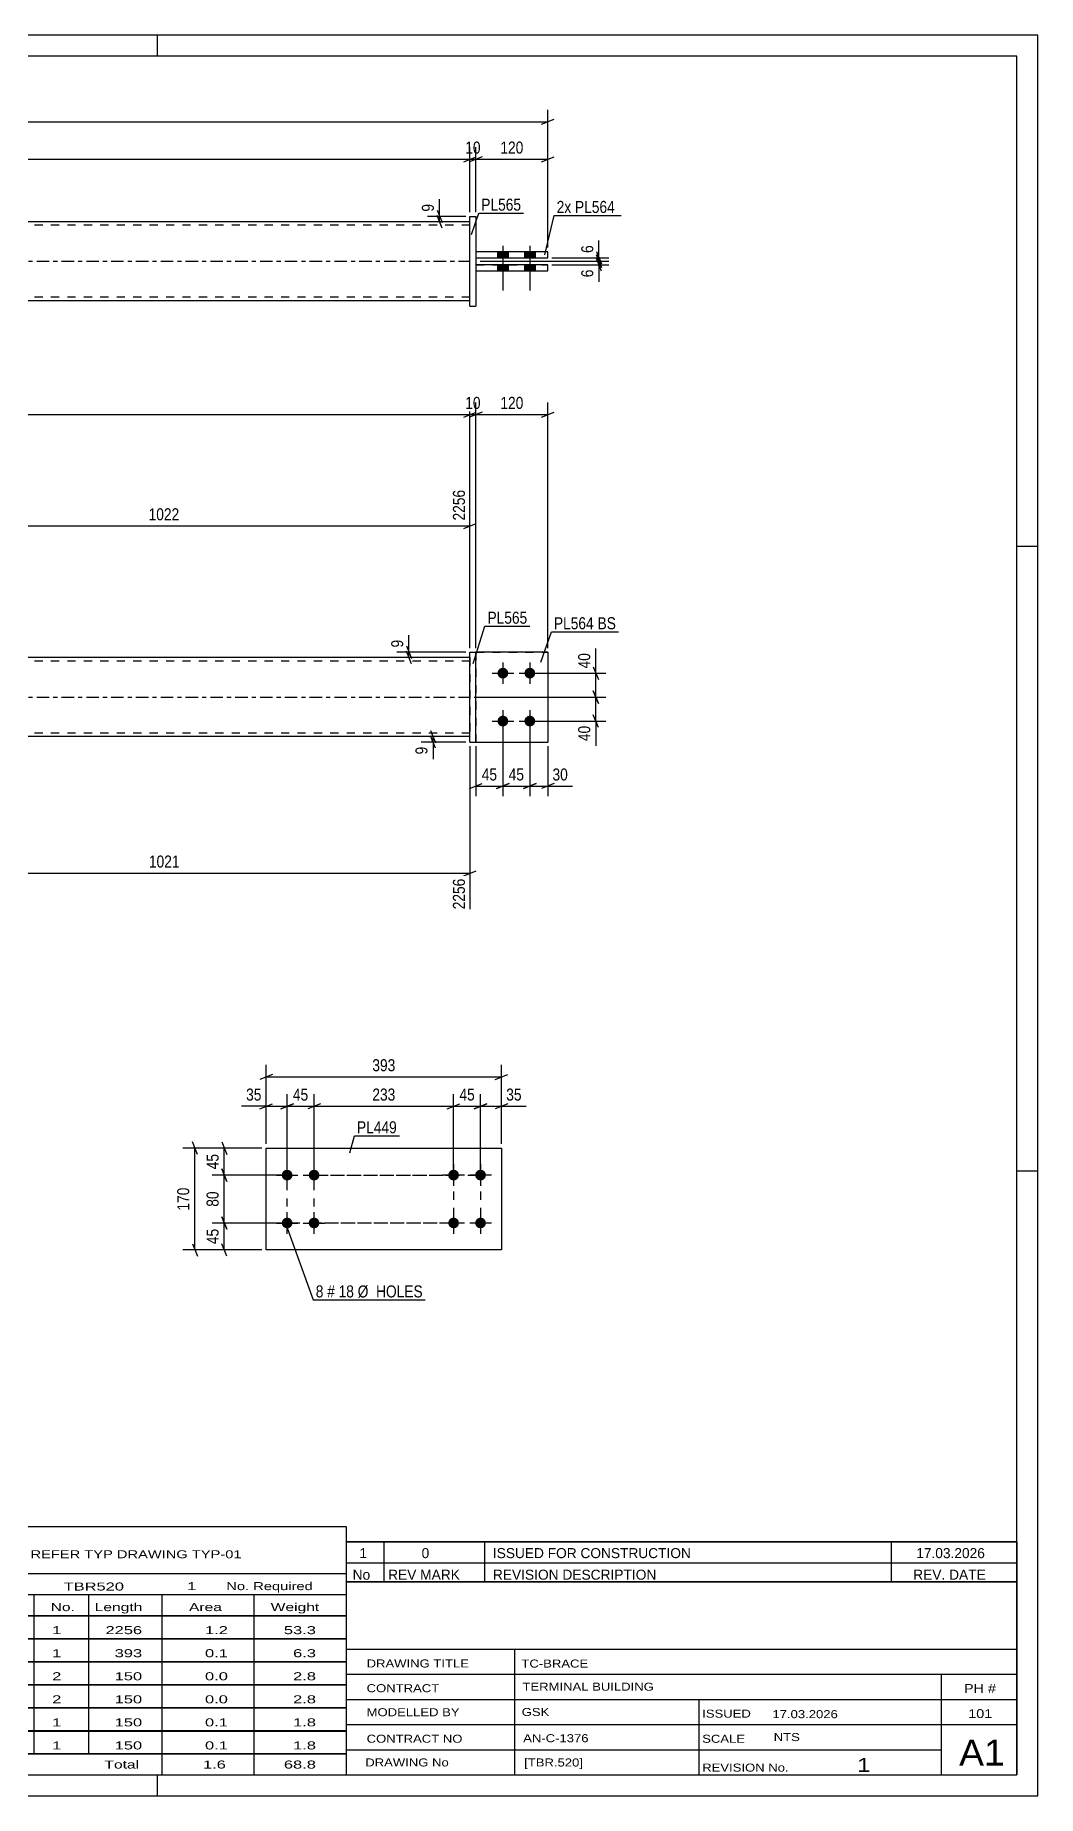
# Model space of a CAD drawing. Header units: millimetres. Extents: x 0 to 594, y 0 to 420.
# Drawn here: x 354.8 to 594, y 0 to 420 of the extents above; entities that cross this region are included whole.
import ezdxf

# ---------------------------------------------------------------- set-up
doc = ezdxf.new("R2010")
doc.units = ezdxf.units.MM
doc.linetypes.add('DXK_LINE_DOT2', pattern=[3.9198, 1.9599, -1.9599])
doc.linetypes.add('DXK_LINE_DOT3', pattern=[5.9187, 2.979, -0.9799, 0.9799, -0.9799])
doc.styles.add('Arial Narrow', font='ARIALN.TTF', dxfattribs={"height": 0.2})

# ---------------------------------------------------------------- blocks, each defined once
blk = doc.blocks.new('Unknown-585696428-1128')
at = {"color": 5, "linetype": 'Continuous'}
for p, q in [((594, 420), (0, 420)), ((384, 415), (384, 420)), ((594, 0), (594, 420)), ((589, 415), (5, 415)), ((589, 5), (589, 415)), ((594, 298), (589, 298)), ((594, 149), (589, 149)), ((5, 5), (589, 5)), ((384, 0), (384, 5)), ((0, 0), (594, 0))]:
    blk.add_line(p, q, dxfattribs=at)
blk = doc.blocks.new('Part-585696428-2042 - 1994')
at = {"color": 2, "linetype": 'Continuous'}
for p, q in [((477.1, 272.81), (459.96, 272.81)), ((477.1, 272.81), (477.1, 272.81)), ((477.1, 272.81), (477.1, 251.38)), ((459.96, 251.38), (477.1, 251.38))]:
    blk.add_line(p, q, dxfattribs=at)
at = {"color": 7, "linetype": 'DXK_LINE_DOT2'}
for p, q in [((459.96, 272.81), (477.1, 272.81)), ((459.96, 272.81), (459.96, 272.81)), ((459.96, 272.81), (459.96, 251.38)), ((459.96, 251.38), (477.1, 251.38))]:
    blk.add_line(p, q, dxfattribs=at)
blk = doc.blocks.new('Part-585696428-2012 - 1994')
at = {"color": 2, "linetype": 'Continuous'}
for p, q in [((458.53, 272.81), (459.96, 272.81)), ((458.53, 251.38), (458.53, 272.81)), ((459.96, 251.38), (459.96, 272.81)), ((458.53, 251.38), (458.53, 251.38)), ((458.53, 251.38), (459.96, 251.38))]:
    blk.add_line(p, q, dxfattribs=at)
at = {"color": 7, "linetype": 'DXK_LINE_DOT2'}
for p, q in [((458.53, 272.81), (459.96, 272.81)), ((458.53, 251.38), (459.96, 251.38))]:
    blk.add_line(p, q, dxfattribs=at)
blk = doc.blocks.new('Part-585696428-2000 - 1994')
at = {"color": 2, "linetype": 'Continuous'}
for p, q in [((458.53, 271.53), (136.18, 271.53)), ((458.53, 252.67), (136.18, 252.67))]:
    blk.add_line(p, q, dxfattribs=at)
at = {"color": 7, "linetype": 'DXK_LINE_DOT2'}
for p, q in [((458.53, 270.67), (136.18, 270.67)), ((458.53, 271.53), (458.53, 252.67)), ((458.53, 253.53), (136.18, 253.53))]:
    blk.add_line(p, q, dxfattribs=at)
at = {"color": 7, "linetype": 'DXK_LINE_DOT3'}
blk.add_line((136.18, 262.1), (458.53, 262.1), dxfattribs=at)
blk = doc.blocks.new('Part-585696428-2006 - 1994')
at = {"color": 7, "linetype": 'DXK_LINE_DOT2'}
for p, q in [((459.96, 272.81), (477.1, 272.81)), ((477.1, 272.81), (459.96, 272.81)), ((459.96, 272.81), (459.96, 272.81)), ((459.96, 272.81), (459.96, 251.38)), ((477.1, 272.81), (477.1, 272.81)), ((477.1, 272.81), (477.1, 251.38)), ((459.96, 251.38), (477.1, 251.38)), ((459.96, 251.38), (477.1, 251.38))]:
    blk.add_line(p, q, dxfattribs=at)
blk = doc.blocks.new('Bolt-585696428-2033 - 1994')
at = {"linetype": 'Continuous'}
for points in [[(466.38, 269.1), (466.65, 269.07), (466.91, 268.99), (467.14, 268.85), (467.34, 268.67), (467.5, 268.46), (467.61, 268.21), (467.66, 267.95), (467.66, 267.68), (467.61, 267.42), (467.5, 267.17), (467.34, 266.95), (467.14, 266.77), (466.91, 266.64), (466.65, 266.55), (466.38, 266.53), (466.12, 266.55), (465.86, 266.64), (465.63, 266.77), (465.43, 266.95), (465.27, 267.17), (465.16, 267.42), (465.11, 267.68), (465.11, 267.95), (465.16, 268.21), (465.27, 268.46), (465.43, 268.67), (465.63, 268.85), (465.86, 268.99), (466.12, 269.07)], [(472.81, 269.1), (473.08, 269.07), (473.34, 268.99), (473.57, 268.85), (473.77, 268.67), (473.93, 268.46), (474.04, 268.21), (474.09, 267.95), (474.09, 267.68), (474.04, 267.42), (473.93, 267.17), (473.77, 266.95), (473.57, 266.77), (473.34, 266.64), (473.08, 266.55), (472.81, 266.53), (472.55, 266.55), (472.29, 266.64), (472.06, 266.77), (471.86, 266.95), (471.7, 267.17), (471.59, 267.42), (471.53, 267.68), (471.53, 267.95), (471.59, 268.21), (471.7, 268.46), (471.86, 268.67), (472.06, 268.85), (472.29, 268.99), (472.55, 269.07)], [(466.38, 257.67), (466.65, 257.64), (466.91, 257.56), (467.14, 257.42), (467.34, 257.24), (467.5, 257.03), (467.61, 256.78), (467.66, 256.52), (467.66, 256.25), (467.61, 255.99), (467.5, 255.74), (467.34, 255.52), (467.14, 255.34), (466.91, 255.21), (466.65, 255.13), (466.38, 255.1), (466.12, 255.13), (465.86, 255.21), (465.63, 255.34), (465.43, 255.52), (465.27, 255.74), (465.16, 255.99), (465.11, 256.25), (465.11, 256.52), (465.16, 256.78), (465.27, 257.03), (465.43, 257.24), (465.63, 257.42), (465.86, 257.56), (466.12, 257.64)], [(472.81, 257.67), (473.08, 257.64), (473.34, 257.56), (473.57, 257.42), (473.77, 257.24), (473.93, 257.03), (474.04, 256.78), (474.09, 256.52), (474.09, 256.25), (474.04, 255.99), (473.93, 255.74), (473.77, 255.52), (473.57, 255.34), (473.34, 255.21), (473.08, 255.13), (472.81, 255.1), (472.55, 255.13), (472.29, 255.21), (472.06, 255.34), (471.86, 255.52), (471.7, 255.74), (471.59, 255.99), (471.53, 256.25), (471.53, 256.52), (471.59, 256.78), (471.7, 257.03), (471.86, 257.24), (472.06, 257.42), (472.29, 257.56), (472.55, 257.64)]]:
    blk.add_hatch(color=1, dxfattribs=at).paths.add_polyline_path(points)
at = {"color": 1, "linetype": 'Continuous'}
for p, q in [((466.38, 270.38), (466.38, 265.24)), ((472.81, 270.38), (472.81, 265.24)), ((463.81, 267.81), (468.96, 267.81)), ((470.24, 267.81), (475.38, 267.81)), ((463.81, 256.38), (468.96, 256.38)), ((466.38, 258.96), (466.38, 253.81)), ((470.24, 256.38), (475.38, 256.38)), ((472.81, 258.96), (472.81, 253.81))]:
    blk.add_line(p, q, dxfattribs=at)
blk = doc.blocks.new('Bolt-585696428-1688 - 1676')
at = {"linetype": 'Continuous'}
for points in [[(467.67, 368.36), (465.1, 368.36), (465.1, 366.93), (467.67, 366.93)], [(467.67, 368.36), (465.1, 368.36), (465.1, 366.93), (467.67, 366.93)], [(474.1, 368.36), (471.53, 368.36), (471.53, 366.93), (474.1, 366.93)], [(474.1, 368.36), (471.53, 368.36), (471.53, 366.93), (474.1, 366.93)], [(467.67, 365.22), (465.1, 365.22), (465.1, 363.79), (467.67, 363.79)], [(467.67, 365.22), (465.1, 365.22), (465.1, 363.79), (467.67, 363.79)], [(474.1, 365.22), (471.53, 365.22), (471.53, 363.79), (474.1, 363.79)], [(474.1, 365.22), (471.53, 365.22), (471.53, 363.79), (474.1, 363.79)]]:
    blk.add_hatch(color=1, dxfattribs=at).paths.add_polyline_path(points)
at = {"color": 1, "linetype": 'Continuous'}
for p, q in [((466.38, 369.79), (466.38, 359.07)), ((466.38, 369.79), (466.38, 359.07)), ((472.81, 369.79), (472.81, 359.07)), ((472.81, 369.79), (472.81, 359.07)), ((465.1, 368.36), (465.1, 366.93)), ((465.1, 368.36), (465.1, 366.93)), ((467.67, 368.36), (467.67, 366.93)), ((467.67, 368.36), (467.67, 366.93)), ((471.53, 368.36), (471.53, 366.93)), ((471.53, 368.36), (471.53, 366.93)), ((474.1, 368.36), (474.1, 366.93)), ((474.1, 368.36), (474.1, 366.93)), ((465.1, 365.22), (465.1, 363.79)), ((465.1, 365.22), (465.1, 363.79)), ((467.67, 365.22), (467.67, 363.79)), ((467.67, 365.22), (467.67, 363.79)), ((471.53, 365.22), (471.53, 363.79)), ((471.53, 365.22), (471.53, 363.79)), ((474.1, 365.22), (474.1, 363.79)), ((474.1, 365.22), (474.1, 363.79))]:
    blk.add_line(p, q, dxfattribs=at)
blk = doc.blocks.new('Part-585696428-1729 - 1676')
at = {"color": 2, "linetype": 'Continuous'}
for p, q in [((477.1, 368.36), (459.96, 368.36)), ((459.96, 368.36), (459.96, 366.93)), ((459.96, 366.93), (477.1, 366.93)), ((477.1, 366.93), (477.1, 368.36))]:
    blk.add_line(p, q, dxfattribs=at)
at = {"color": 7, "linetype": 'DXK_LINE_DOT2'}
for p, q in [((477.1, 368.36), (459.96, 368.36)), ((459.96, 366.93), (477.1, 366.93))]:
    blk.add_line(p, q, dxfattribs=at)
blk = doc.blocks.new('Part-585696428-1734 - 1676')
at = {"color": 2, "linetype": 'Continuous'}
for p, q in [((477.1, 365.22), (459.96, 365.22)), ((459.96, 365.22), (459.96, 363.79)), ((459.96, 363.79), (477.1, 363.79)), ((477.1, 363.79), (477.1, 365.22))]:
    blk.add_line(p, q, dxfattribs=at)
at = {"color": 7, "linetype": 'DXK_LINE_DOT2'}
for p, q in [((459.96, 365.22), (477.1, 365.22)), ((459.96, 363.79), (477.1, 363.79))]:
    blk.add_line(p, q, dxfattribs=at)
blk = doc.blocks.new('Part-585696428-1749 - 1676')
at = {"color": 2, "linetype": 'Continuous'}
for p, q in [((458.53, 375.5), (136.18, 375.5)), ((458.53, 356.65), (136.18, 356.65))]:
    blk.add_line(p, q, dxfattribs=at)
at = {"color": 7, "linetype": 'DXK_LINE_DOT2'}
for p, q in [((458.53, 374.65), (136.18, 374.65)), ((458.53, 356.65), (458.53, 375.5)), ((458.53, 357.5), (136.18, 357.5))]:
    blk.add_line(p, q, dxfattribs=at)
at = {"color": 7, "linetype": 'DXK_LINE_DOT3'}
blk.add_line((136.18, 366.07), (458.53, 366.07), dxfattribs=at)
blk = doc.blocks.new('Part-585696428-1771 - 1676')
at = {"color": 2, "linetype": 'Continuous'}
for p, q in [((458.53, 376.79), (458.53, 376.79)), ((458.53, 355.36), (458.53, 376.79)), ((458.53, 376.79), (459.96, 376.79)), ((459.96, 376.79), (459.96, 376.79)), ((459.96, 376.79), (459.96, 355.36)), ((458.53, 355.36), (459.96, 355.36)), ((458.53, 355.36), (458.53, 355.36)), ((459.96, 355.36), (459.96, 355.36))]:
    blk.add_line(p, q, dxfattribs=at)
at = {"color": 7, "linetype": 'DXK_LINE_DOT2'}
for p, q in [((458.53, 376.79), (459.96, 376.79)), ((458.53, 355.36), (459.96, 355.36)), ((459.96, 355.36), (459.96, 355.36))]:
    blk.add_line(p, q, dxfattribs=at)
blk = doc.blocks.new('Part-585696428-5408 - 5407')
at = {"color": 2, "linetype": 'Continuous'}
for p, q in [((409.91, 154.5), (466.06, 154.5)), ((409.91, 130.21), (409.91, 154.5)), ((466.06, 154.5), (466.06, 130.21)), ((466.06, 130.21), (409.91, 130.21))]:
    blk.add_line(p, q, dxfattribs=at)
blk = doc.blocks.new('Bolt-585696428-5409 - 5407')
at = {"linetype": 'Continuous'}
for points in [[(454.63, 146.78, -1), (454.63, 149.36, -1)], [(461.06, 146.78, -1), (461.06, 149.36, -1)], [(454.63, 135.36, -1), (454.63, 137.93, -1)], [(461.06, 135.36, -1), (461.06, 137.93, -1)]]:
    blk.add_hatch(color=1, dxfattribs=at).paths.add_polyline_path(points)
at = {"color": 1, "linetype": 'Continuous'}
for p, q in [((457.21, 148.07), (452.06, 148.07)), ((454.63, 150.64), (454.63, 145.5)), ((463.63, 148.07), (458.49, 148.07)), ((461.06, 150.64), (461.06, 145.5)), ((454.63, 139.21), (454.63, 134.07)), ((461.06, 139.21), (461.06, 134.07)), ((457.21, 136.64), (452.06, 136.64)), ((463.63, 136.64), (458.49, 136.64))]:
    blk.add_line(p, q, dxfattribs=at)
blk = doc.blocks.new('Bolt-585696428-5410 - 5407')
at = {"linetype": 'Continuous'}
for points in [[(414.91, 149.36, -1), (414.91, 146.78, -1)], [(421.34, 149.36, -1), (421.34, 146.78, -1)], [(414.91, 137.93, -1), (414.91, 135.36, -1)], [(421.34, 137.93, -1), (421.34, 135.36, -1)]]:
    blk.add_hatch(color=1, dxfattribs=at).paths.add_polyline_path(points)
at = {"color": 1, "linetype": 'Continuous'}
for p, q in [((412.34, 148.07), (417.48, 148.07)), ((414.91, 145.5), (414.91, 150.64)), ((418.77, 148.07), (423.91, 148.07)), ((421.34, 145.5), (421.34, 150.64)), ((414.91, 134.07), (414.91, 139.21)), ((421.34, 134.07), (421.34, 139.21)), ((412.34, 136.64), (417.48, 136.64)), ((418.77, 136.64), (423.91, 136.64))]:
    blk.add_line(p, q, dxfattribs=at)
blk = doc.blocks.new('Rectangle-585696428-5615 - 5407')
at = {"color": 1, "linetype": 'DXK_LINE_DOT2'}
blk.add_lwpolyline([(414.91, 148.07), (461.06, 148.07), (461.06, 136.64), (414.91, 136.64), (414.91, 148.07)], close=True, dxfattribs=at)
blk = doc.blocks.new('Rectangle-585696428-5625 - 5407')
at = {"color": 1, "linetype": 'DXK_LINE_DOT2'}
blk.add_lwpolyline([(421.34, 148.07), (454.63, 148.07), (454.63, 136.64), (421.34, 136.64), (421.34, 148.07)], close=True, dxfattribs=at)
blk = doc.blocks.new('StraightDimension-585696428-2132 - 1994')
at = {"color": 7, "linetype": 'Continuous'}
for p, q in [((443.36, 274.31), (444.56, 271.31)), ((444.56, 270.03), (443.36, 273.03)), ((457.53, 272.81), (441.11, 272.81)), ((457.53, 271.53), (441.11, 271.53)), ((443.96, 271.53), (443.96, 272.81))]:
    blk.add_line(p, q, dxfattribs=at)
at = {"color": 0}
blk.add_wipeout([(443.21, 276.37), (439.01, 276.37), (439.01, 273.34), (443.21, 273.34)], dxfattribs=at)
at = {"color": 7, "linetype": 'Continuous'}
blk.add_line((443.96, 272.81), (443.96, 276.89), dxfattribs=at)
blk.add_line((443.96, 272.81), (443.96, 276.89), dxfattribs=at)
at = {"color": 3, "style": 'Arial Narrow'}
blk.add_text('9', height=2.86, rotation=90.0002, dxfattribs=at).set_placement((442.61, 273.94))
blk = doc.blocks.new('StraightDimension-585696428-2246 - 1994')
at = {"color": 7, "linetype": 'Continuous'}
for p, q in [((457.53, 252.67), (446.88, 252.67)), ((449.13, 254.17), (450.33, 251.17)), ((450.33, 249.88), (449.13, 252.88)), ((449.73, 251.38), (449.73, 252.67)), ((457.53, 251.38), (446.88, 251.38))]:
    blk.add_line(p, q, dxfattribs=at)
at = {"color": 0}
blk.add_wipeout([(448.98, 250.86), (444.78, 250.86), (444.78, 247.83), (448.98, 247.83)], dxfattribs=at)
at = {"color": 7, "linetype": 'Continuous'}
blk.add_line((449.73, 251.38), (449.73, 247.31), dxfattribs=at)
blk.add_line((449.73, 251.38), (449.73, 247.31), dxfattribs=at)
at = {"color": 3, "style": 'Arial Narrow'}
blk.add_text('9', height=2.86, rotation=90.0002, dxfattribs=at).set_placement((448.38, 248.43))
blk = doc.blocks.new('StraightDimension-585696428-2083 - 1994')
at = {"color": 7, "linetype": 'Continuous'}
for p, q in [((458.53, 273.81), (458.53, 332.35)), ((136.18, 329.5), (458.53, 329.5)), ((457.03, 328.9), (460.03, 330.1))]:
    blk.add_line(p, q, dxfattribs=at)
blk = doc.blocks.new('StraightDimension-585696428-2092 - 1994')
at = {"color": 7, "linetype": 'Continuous'}
for p, q in [((458.53, 273.81), (458.53, 332.35)), ((459.96, 273.81), (459.96, 332.35)), ((457.03, 328.9), (460.03, 330.1)), ((461.46, 330.1), (458.46, 328.9)), ((458.53, 329.5), (459.96, 329.5))]:
    blk.add_line(p, q, dxfattribs=at)
at = {"color": 0}
blk.add_wipeout([(461.67, 330.25), (461.67, 334.45), (456.81, 334.45), (456.81, 330.25)], dxfattribs=at)
at = {"color": 3, "style": 'Arial Narrow'}
blk.add_text('10', height=2.863, dxfattribs=at).set_placement((457.41, 330.85))
blk = doc.blocks.new('StraightDimension-585696428-2109 - 1994')
at = {"color": 7, "linetype": 'Continuous'}
for p, q in [((459.96, 273.81), (459.96, 332.35)), ((477.1, 273.81), (477.1, 332.35)), ((461.46, 330.1), (458.46, 328.9)), ((459.96, 329.5), (477.1, 329.5)), ((475.6, 328.9), (478.6, 330.1))]:
    blk.add_line(p, q, dxfattribs=at)
at = {"color": 0}
blk.add_wipeout([(471.87, 330.25), (471.87, 334.45), (465.19, 334.45), (465.19, 330.25)], dxfattribs=at)
at = {"color": 3, "style": 'Arial Narrow'}
blk.add_text('120', height=2.863, dxfattribs=at).set_placement((465.79, 330.85))
blk = doc.blocks.new('StraightDimension-585696428-2162 - 1994')
at = {"color": 7, "linetype": 'Continuous'}
for p, q in [((487.96, 269.31), (489.16, 266.31)), ((473.81, 267.81), (490.96, 267.81)), ((488.56, 262.1), (488.56, 267.81)), ((459.53, 262.1), (490.96, 262.1)), ((489.16, 260.6), (487.96, 263.6))]:
    blk.add_line(p, q, dxfattribs=at)
at = {"color": 0}
blk.add_wipeout([(487.81, 273.19), (483.61, 273.19), (483.61, 268.34), (487.81, 268.34)], dxfattribs=at)
at = {"color": 7, "linetype": 'Continuous'}
blk.add_line((488.56, 267.81), (488.56, 273.72), dxfattribs=at)
blk.add_line((488.56, 267.81), (488.56, 273.72), dxfattribs=at)
at = {"color": 3, "style": 'Arial Narrow'}
blk.add_text('40', height=2.863, rotation=90.0002, dxfattribs=at).set_placement((487.21, 268.94))
blk = doc.blocks.new('StraightDimension-585696428-2175 - 1994')
at = {"color": 7, "linetype": 'Continuous'}
for p, q in [((459.53, 262.1), (490.96, 262.1)), ((487.96, 263.6), (489.16, 260.6)), ((488.56, 256.38), (488.56, 262.1)), ((473.81, 256.38), (490.96, 256.38)), ((489.16, 254.88), (487.96, 257.88))]:
    blk.add_line(p, q, dxfattribs=at)
at = {"color": 0}
blk.add_wipeout([(487.81, 255.86), (483.61, 255.86), (483.61, 251), (487.81, 251)], dxfattribs=at)
at = {"color": 7, "linetype": 'Continuous'}
blk.add_line((488.56, 256.38), (488.56, 250.48), dxfattribs=at)
blk.add_line((488.56, 256.38), (488.56, 250.48), dxfattribs=at)
at = {"color": 3, "style": 'Arial Narrow'}
blk.add_text('40', height=2.863, rotation=90.0002, dxfattribs=at).set_placement((487.21, 251.6))
blk = doc.blocks.new('StraightDimension-585696428-2206 - 1994')
at = {"color": 7, "linetype": 'Continuous'}
for p, q in [((472.81, 255.38), (472.81, 238.46)), ((477.1, 250.38), (477.1, 238.46)), ((471.31, 240.26), (474.31, 241.46)), ((472.81, 240.86), (477.1, 240.86)), ((478.6, 241.46), (475.6, 240.26))]:
    blk.add_line(p, q, dxfattribs=at)
at = {"color": 0}
blk.add_wipeout([(482.48, 241.61), (482.48, 245.81), (477.62, 245.81), (477.62, 241.61)], dxfattribs=at)
at = {"color": 7, "linetype": 'Continuous'}
blk.add_line((477.1, 240.86), (483, 240.86), dxfattribs=at)
blk.add_line((477.1, 240.86), (483, 240.86), dxfattribs=at)
at = {"color": 3, "style": 'Arial Narrow'}
blk.add_text('30', height=2.863, dxfattribs=at).set_placement((478.22, 242.21))
blk = doc.blocks.new('StraightDimension-585696428-2219 - 1994')
at = {"color": 7, "linetype": 'Continuous'}
for p, q in [((466.38, 255.38), (466.38, 238.46)), ((472.81, 255.38), (472.81, 238.46)), ((464.88, 240.26), (467.88, 241.46)), ((466.38, 240.86), (472.81, 240.86)), ((474.31, 241.46), (471.31, 240.26))]:
    blk.add_line(p, q, dxfattribs=at)
at = {"color": 0}
blk.add_wipeout([(472.03, 241.61), (472.03, 245.81), (467.17, 245.81), (467.17, 241.61)], dxfattribs=at)
at = {"color": 3, "style": 'Arial Narrow'}
blk.add_text('45', height=2.863, dxfattribs=at).set_placement((467.77, 242.21))
blk = doc.blocks.new('StraightDimension-585696428-2229 - 1994')
at = {"color": 7, "linetype": 'Continuous'}
for p, q in [((466.38, 255.38), (466.38, 238.46)), ((459.96, 250.38), (459.96, 238.46)), ((458.46, 240.26), (461.46, 241.46)), ((459.96, 240.86), (466.38, 240.86)), ((467.88, 241.46), (464.88, 240.26))]:
    blk.add_line(p, q, dxfattribs=at)
at = {"color": 0}
blk.add_wipeout([(465.6, 241.61), (465.6, 245.81), (460.74, 245.81), (460.74, 241.61)], dxfattribs=at)
at = {"color": 3, "style": 'Arial Narrow'}
blk.add_text('45', height=2.863, dxfattribs=at).set_placement((461.34, 242.21))
blk = doc.blocks.new('StraightDimension-585696428-2432 - 1994')
at = {"color": 7, "linetype": 'Continuous'}
for p, q in [((312.53, 272.53), (312.53, 311.54)), ((458.53, 273.81), (458.53, 311.54)), ((314.03, 303.53), (311.03, 302.33)), ((312.53, 302.93), (458.53, 302.93)), ((457.03, 302.33), (460.03, 303.53))]:
    blk.add_line(p, q, dxfattribs=at)
at = {"color": 0, "linetype": 'Continuous'}
blk.add_wipeout([(457.93, 312.14), (453.73, 312.14), (453.73, 303.63), (457.93, 303.63)], dxfattribs=at)
at = {"color": 0}
blk.add_wipeout([(389.78, 303.68), (389.78, 307.88), (381.27, 307.88), (381.27, 303.68)], dxfattribs=at)
at = {"color": 3, "linetype": 'Continuous', "style": 'Arial Narrow'}
blk.add_text('2256', height=2.863, rotation=90.0002, dxfattribs=at).set_placement((457.33, 304.23))
at = {"color": 3, "style": 'Arial Narrow'}
blk.add_text('1022', height=2.863, dxfattribs=at).set_placement((381.87, 304.28))
blk = doc.blocks.new('StraightDimension-585696428-2300 - 1994')
at = {"color": 7, "linetype": 'Continuous'}
for p, q in [((312.66, 251.67), (312.66, 211.48)), ((458.53, 250.38), (458.53, 211.48)), ((314.16, 220.69), (311.16, 219.49)), ((312.66, 220.09), (458.53, 220.09)), ((457.03, 219.49), (460.03, 220.69))]:
    blk.add_line(p, q, dxfattribs=at)
at = {"color": 0}
blk.add_wipeout([(389.85, 220.84), (389.85, 225.04), (381.34, 225.04), (381.34, 220.84)], dxfattribs=at)
at = {"color": 0, "linetype": 'Continuous'}
blk.add_wipeout([(457.93, 219.39), (453.73, 219.39), (453.73, 210.88), (457.93, 210.88)], dxfattribs=at)
at = {"color": 3, "style": 'Arial Narrow'}
blk.add_text('1021', height=2.863, dxfattribs=at).set_placement((381.94, 221.44))
at = {"color": 3, "linetype": 'Continuous', "style": 'Arial Narrow'}
blk.add_text('2256', height=2.863, rotation=90.0002, dxfattribs=at).set_placement((457.33, 211.48))
blk = doc.blocks.new('StraightDimension-585696428-1872 - 1676')
at = {"color": 7, "linetype": 'Continuous'}
for p, q in [((117.61, 399.36), (477.1, 399.36)), ((475.6, 398.76), (478.6, 399.96)), ((477.1, 369.36), (477.1, 402.21))]:
    blk.add_line(p, q, dxfattribs=at)
blk = doc.blocks.new('StraightDimension-585696428-1800 - 1676')
at = {"color": 7, "linetype": 'Continuous'}
for p, q in [((460.96, 366.07), (491.7, 366.07)), ((478.1, 366.93), (491.7, 366.93)), ((488.7, 368.43), (489.9, 365.43)), ((489.9, 364.57), (488.7, 367.57)), ((489.3, 366.07), (489.3, 366.93))]:
    blk.add_line(p, q, dxfattribs=at)
at = {"color": 0}
blk.add_wipeout([(488.55, 370.48), (484.35, 370.48), (484.35, 367.46), (488.55, 367.46)], dxfattribs=at)
at = {"color": 7, "linetype": 'Continuous'}
blk.add_line((489.3, 366.93), (489.3, 371.01), dxfattribs=at)
blk.add_line((489.3, 366.93), (489.3, 371.01), dxfattribs=at)
at = {"color": 3, "style": 'Arial Narrow'}
blk.add_text('6', height=2.86, rotation=90.0002, dxfattribs=at).set_placement((487.95, 368.06))
blk = doc.blocks.new('StraightDimension-585696428-1831 - 1676')
at = {"color": 7, "linetype": 'Continuous'}
for p, q in [((457.03, 389.81), (460.03, 391.01)), ((461.46, 391.01), (458.46, 389.81)), ((458.53, 377.79), (458.53, 393.26)), ((459.96, 377.79), (459.96, 393.26)), ((458.53, 390.41), (459.96, 390.41))]:
    blk.add_line(p, q, dxfattribs=at)
at = {"color": 0}
blk.add_wipeout([(461.67, 391.16), (461.67, 395.36), (456.81, 395.36), (456.81, 391.16)], dxfattribs=at)
at = {"color": 3, "style": 'Arial Narrow'}
blk.add_text('10', height=2.863, dxfattribs=at).set_placement((457.41, 391.76))
blk = doc.blocks.new('StraightDimension-585696428-1810 - 1676')
at = {"color": 7, "linetype": 'Continuous'}
for p, q in [((450.67, 378.29), (451.87, 375.29)), ((457.53, 376.79), (448.42, 376.79)), ((457.53, 375.5), (448.42, 375.5)), ((451.87, 374), (450.67, 377)), ((451.27, 375.5), (451.27, 376.79))]:
    blk.add_line(p, q, dxfattribs=at)
at = {"color": 0}
blk.add_wipeout([(450.52, 380.34), (446.32, 380.34), (446.32, 377.31), (450.52, 377.31)], dxfattribs=at)
at = {"color": 7, "linetype": 'Continuous'}
blk.add_line((451.27, 376.79), (451.27, 380.87), dxfattribs=at)
blk.add_line((451.27, 376.79), (451.27, 380.87), dxfattribs=at)
at = {"color": 3, "style": 'Arial Narrow'}
blk.add_text('9', height=2.86, rotation=90.0002, dxfattribs=at).set_placement((449.92, 377.91))
blk = doc.blocks.new('StraightDimension-585696428-1791 - 1676')
at = {"color": 7, "linetype": 'Continuous'}
for p, q in [((460.96, 366.07), (491.7, 366.07)), ((488.7, 367.57), (489.9, 364.57)), ((489.9, 363.72), (488.7, 366.72)), ((489.3, 365.22), (489.3, 366.07)), ((478.1, 365.22), (491.7, 365.22))]:
    blk.add_line(p, q, dxfattribs=at)
at = {"color": 0}
blk.add_wipeout([(488.55, 364.69), (484.35, 364.69), (484.35, 361.66), (488.55, 361.66)], dxfattribs=at)
at = {"color": 7, "linetype": 'Continuous'}
blk.add_line((489.3, 365.22), (489.3, 361.14), dxfattribs=at)
blk.add_line((489.3, 365.22), (489.3, 361.14), dxfattribs=at)
at = {"color": 3, "style": 'Arial Narrow'}
blk.add_text('6', height=2.86, rotation=90.0002, dxfattribs=at).set_placement((487.95, 362.26))
blk = doc.blocks.new('StraightDimension-585696428-1821 - 1676')
at = {"color": 7, "linetype": 'Continuous'}
for p, q in [((461.46, 391.01), (458.46, 389.81)), ((459.96, 377.79), (459.96, 393.26)), ((475.6, 389.81), (478.6, 391.01)), ((477.1, 369.36), (477.1, 393.26)), ((459.96, 390.41), (477.1, 390.41))]:
    blk.add_line(p, q, dxfattribs=at)
at = {"color": 0}
blk.add_wipeout([(471.87, 391.16), (471.87, 395.36), (465.19, 395.36), (465.19, 391.16)], dxfattribs=at)
at = {"color": 3, "style": 'Arial Narrow'}
blk.add_text('120', height=2.863, dxfattribs=at).set_placement((465.79, 391.76))
blk = doc.blocks.new('StraightDimension-585696428-1841 - 1676')
at = {"color": 7, "linetype": 'Continuous'}
for p, q in [((457.03, 389.81), (460.03, 391.01)), ((458.53, 377.79), (458.53, 393.26)), ((136.18, 390.41), (458.53, 390.41))]:
    blk.add_line(p, q, dxfattribs=at)
blk = doc.blocks.new('StraightDimension-585696428-5414 - 5407')
at = {"color": 7, "linetype": 'Continuous'}
for p, q in [((459.56, 163.9), (462.56, 165.1)), ((461.06, 149.07), (461.06, 167.35)), ((461.06, 164.5), (466.06, 164.5)), ((467.56, 165.1), (464.56, 163.9)), ((466.06, 155.5), (466.06, 167.35))]:
    blk.add_line(p, q, dxfattribs=at)
at = {"color": 0}
blk.add_wipeout([(471.44, 165.25), (471.44, 169.45), (466.59, 169.45), (466.59, 165.25)], dxfattribs=at)
at = {"color": 7, "linetype": 'Continuous'}
blk.add_line((466.06, 164.5), (471.97, 164.5), dxfattribs=at)
blk.add_line((466.06, 164.5), (471.97, 164.5), dxfattribs=at)
at = {"color": 3, "style": 'Arial Narrow'}
blk.add_text('35', height=2.863, dxfattribs=at).set_placement((467.19, 165.85))
blk = doc.blocks.new('StraightDimension-585696428-5415 - 5407')
at = {"color": 7, "linetype": 'Continuous'}
for p, q in [((453.13, 163.9), (456.13, 165.1)), ((454.63, 149.07), (454.63, 167.35)), ((454.63, 164.5), (461.06, 164.5)), ((462.56, 165.1), (459.56, 163.9)), ((461.06, 149.07), (461.06, 167.35))]:
    blk.add_line(p, q, dxfattribs=at)
at = {"color": 0}
blk.add_wipeout([(460.28, 165.25), (460.28, 169.45), (455.42, 169.45), (455.42, 165.25)], dxfattribs=at)
at = {"color": 3, "style": 'Arial Narrow'}
blk.add_text('45', height=2.863, dxfattribs=at).set_placement((456.02, 165.85))
blk = doc.blocks.new('StraightDimension-585696428-5416 - 5407')
at = {"color": 7, "linetype": 'Continuous'}
for p, q in [((422.84, 165.1), (419.84, 163.9)), ((421.34, 149.07), (421.34, 167.35)), ((421.34, 164.5), (454.63, 164.5)), ((453.13, 163.9), (456.13, 165.1)), ((454.63, 149.07), (454.63, 167.35))]:
    blk.add_line(p, q, dxfattribs=at)
at = {"color": 0}
blk.add_wipeout([(441.33, 165.25), (441.33, 169.45), (434.64, 169.45), (434.64, 165.25)], dxfattribs=at)
at = {"color": 3, "style": 'Arial Narrow'}
blk.add_text('233', height=2.863, dxfattribs=at).set_placement((435.24, 165.85))
blk = doc.blocks.new('StraightDimension-585696428-5417 - 5407')
at = {"color": 7, "linetype": 'Continuous'}
for p, q in [((413.41, 163.9), (416.41, 165.1)), ((414.91, 149.07), (414.91, 167.35)), ((414.91, 164.5), (421.34, 164.5)), ((422.84, 165.1), (419.84, 163.9)), ((421.34, 149.07), (421.34, 167.35))]:
    blk.add_line(p, q, dxfattribs=at)
at = {"color": 0}
blk.add_wipeout([(420.55, 165.25), (420.55, 169.45), (415.69, 169.45), (415.69, 165.25)], dxfattribs=at)
at = {"color": 3, "style": 'Arial Narrow'}
blk.add_text('45', height=2.863, dxfattribs=at).set_placement((416.29, 165.85))
blk = doc.blocks.new('StraightDimension-585696428-5418 - 5407')
at = {"color": 7, "linetype": 'Continuous'}
for p, q in [((408.41, 163.9), (411.41, 165.1)), ((409.91, 155.5), (409.91, 167.35)), ((409.91, 164.5), (414.91, 164.5)), ((416.41, 165.1), (413.41, 163.9)), ((414.91, 149.07), (414.91, 167.35))]:
    blk.add_line(p, q, dxfattribs=at)
at = {"color": 0}
blk.add_wipeout([(409.38, 165.25), (409.38, 169.45), (404.53, 169.45), (404.53, 165.25)], dxfattribs=at)
at = {"color": 7, "linetype": 'Continuous'}
blk.add_line((409.91, 164.5), (404, 164.5), dxfattribs=at)
blk.add_line((409.91, 164.5), (404, 164.5), dxfattribs=at)
at = {"color": 3, "style": 'Arial Narrow'}
blk.add_text('35', height=2.863, dxfattribs=at).set_placement((405.13, 165.85))
blk = doc.blocks.new('StraightDimension-585696428-5434 - 5407')
at = {"color": 7, "linetype": 'Continuous'}
for p, q in [((409.91, 155.5), (409.91, 174.35)), ((466.06, 155.5), (466.06, 174.35)), ((411.41, 172.1), (408.41, 170.9)), ((409.91, 171.5), (466.06, 171.5)), ((464.56, 170.9), (467.56, 172.1))]:
    blk.add_line(p, q, dxfattribs=at)
at = {"color": 0}
blk.add_wipeout([(441.33, 172.25), (441.33, 176.45), (434.64, 176.45), (434.64, 172.25)], dxfattribs=at)
at = {"color": 3, "style": 'Arial Narrow'}
blk.add_text('393', height=2.863, dxfattribs=at).set_placement((435.24, 172.85))
blk = doc.blocks.new('StraightDimension-585696428-5454 - 5407')
at = {"color": 7, "linetype": 'Continuous'}
for p, q in [((393.51, 153), (392.31, 156)), ((408.91, 154.5), (390.06, 154.5)), ((392.91, 130.21), (392.91, 154.5)), ((408.91, 130.21), (390.06, 130.21)), ((392.31, 131.71), (393.51, 128.71))]:
    blk.add_line(p, q, dxfattribs=at)
at = {"color": 0}
blk.add_wipeout([(392.16, 145.7), (387.96, 145.7), (387.96, 139.01), (392.16, 139.01)], dxfattribs=at)
at = {"color": 3, "style": 'Arial Narrow'}
blk.add_text('170', height=2.863, rotation=90.0002, dxfattribs=at).set_placement((391.56, 139.61))
blk = doc.blocks.new('StraightDimension-585696428-5593 - 5407')
at = {"color": 7, "linetype": 'Continuous'}
for p, q in [((399.31, 156), (400.51, 153)), ((408.91, 154.5), (397.06, 154.5)), ((399.91, 148.07), (399.91, 154.5)), ((413.91, 148.07), (397.06, 148.07)), ((400.51, 146.57), (399.31, 149.57))]:
    blk.add_line(p, q, dxfattribs=at)
at = {"color": 0}
blk.add_wipeout([(399.16, 153.71), (394.96, 153.71), (394.96, 148.86), (399.16, 148.86)], dxfattribs=at)
at = {"color": 3, "style": 'Arial Narrow'}
blk.add_text('45', height=2.863, rotation=90.0002, dxfattribs=at).set_placement((398.56, 149.46))
blk = doc.blocks.new('StraightDimension-585696428-5594 - 5407')
at = {"color": 7, "linetype": 'Continuous'}
for p, q in [((413.91, 148.07), (397.06, 148.07)), ((399.31, 149.57), (400.51, 146.57)), ((399.91, 136.64), (399.91, 148.07)), ((413.91, 136.64), (397.06, 136.64)), ((400.51, 135.14), (399.31, 138.14))]:
    blk.add_line(p, q, dxfattribs=at)
at = {"color": 0}
blk.add_wipeout([(399.16, 144.78), (394.96, 144.78), (394.96, 139.93), (399.16, 139.93)], dxfattribs=at)
at = {"color": 3, "style": 'Arial Narrow'}
blk.add_text('80', height=2.863, rotation=90.0002, dxfattribs=at).set_placement((398.56, 140.53))
blk = doc.blocks.new('StraightDimension-585696428-5595 - 5407')
at = {"color": 7, "linetype": 'Continuous'}
for p, q in [((413.91, 136.64), (397.06, 136.64)), ((399.31, 138.14), (400.51, 135.14)), ((399.91, 130.21), (399.91, 136.64)), ((408.91, 130.21), (397.06, 130.21)), ((400.51, 128.71), (399.31, 131.71))]:
    blk.add_line(p, q, dxfattribs=at)
at = {"color": 0}
blk.add_wipeout([(399.16, 135.86), (394.96, 135.86), (394.96, 131), (399.16, 131)], dxfattribs=at)
at = {"color": 3, "style": 'Arial Narrow'}
blk.add_text('45', height=2.863, rotation=90.0002, dxfattribs=at).set_placement((398.56, 131.6))
blk = doc.blocks.new('Unknown-585696428-5706')
at = {"color": 7, "linetype": 'Continuous'}
for p, q in [((429, 60.55), (589, 60.55)), ((589, 60.55), (429, 60.55)), ((429, 60.55), (429, 55.55)), ((438, 60.55), (438, 55.55)), ((462, 60.55), (462, 55.55)), ((559, 60.55), (559, 55.55)), ((589, 60.55), (589, 55.55)), ((429, 55.55), (589, 55.55)), ((429, 55.55), (429, 51.05)), ((429, 55.55), (589, 55.55)), ((438, 55.55), (438, 51.05)), ((462, 55.55), (462, 51.05)), ((559, 55.55), (559, 51.05)), ((589, 55.55), (589, 51.05)), ((589, 51.05), (429, 51.05))]:
    blk.add_line(p, q, dxfattribs=at)
at = {"color": 7, "linetype": 'Continuous', "style": 'Arial Narrow'}
for s, height, width, p in [('1', 2.39, 1.196471, (432.16, 56.7)), ('0', 2.39, 1.196471, (447, 56.7)), ('ISSUED FOR CONSTRUCTION', 2.3861, 1.196471, (464, 56.7)), ('17.03.2026', 2.386, 1.196471, (565, 56.7)), ('No', 2.386, 1.2, (430.54, 51.55)), ('REV MARK', 2.386, 1.2, (439, 51.55)), ('REVISION DESCRIPTION', 2.3861, 1.2, (464, 51.55)), ('REV. DATE', 2.386, 1.2, (564.28, 51.55))]:
    blk.add_text(s, height=height, dxfattribs=dict(at, width=width)).set_placement(p)
blk = doc.blocks.new('Unknown-585696428-5705')
at = {"color": 7, "linetype": 'Continuous'}
for p, q in [((429, 51.05), (429, 5)), ((429, 51.05), (589, 51.05)), ((589, 51), (589, 5)), ((429, 35), (589, 35)), ((469.14, 35), (469.14, 5)), ((429, 29), (589, 29)), ((571, 5.05), (571, 29.05)), ((429, 23), (589, 23)), ((513.14, 23), (513.14, 5)), ((429, 17), (589, 17)), ((429, 11), (571, 11)), ((429, 5), (589, 5))]:
    blk.add_line(p, q, dxfattribs=at)
at = {"color": 7, "style": 'Arial Narrow'}
for s, height, width, p in [('DRAWING TITLE', 1.9089, 1.425378, (433.88, 30.61)), ('TC-BRACE', 1.909, 1.425378, (470.81, 30.59)), ('CONTRACT', 1.909, 1.425378, (433.88, 24.71)), ('TERMINAL BUILDING', 1.9089, 1.425378, (471.06, 25.07)), ('MODELLED BY', 1.9089, 1.425378, (433.88, 18.98)), ('GSK', 1.909, 1.425378, (470.88, 19.04)), ('ISSUED', 1.909, 1.425378, (513.94, 18.64)), ('17.03.2026', 1.909, 1.425378, (530.69, 18.52)), ('CONTRACT NO', 1.9089, 1.425378, (433.88, 12.66)), ('AN-C-1376', 1.909, 1.425378, (471.23, 12.78)), ('SCALE', 1.909, 1.425378, (513.94, 12.65)), ('A1', 6.204, 1.25, (575.24, 7.2)), ('DRAWING No', 1.909, 1.425378, (433.56, 7)), ('[TBR.520]', 1.909, 1.425378, (471.46, 6.99)), ('1', 3.34, 1.5, (550.91, 5.68)), ('REVISION No.', 1.9089, 1.425378, (513.94, 5.77))]:
    blk.add_text(s, height=height, dxfattribs=dict(at, width=width)).set_placement(p)
at = {"color": 7, "linetype": 'Continuous', "style": 'Arial Narrow'}
for s, height, width, p in [('PH #', 2.1, 1.42538, (576.4, 24.55)), ('101', 2.1, 1.42538, (577.41, 18.55)), ('NTS', 1.909, 1.425378, (531, 13.05))]:
    blk.add_text(s, height=height, dxfattribs=dict(at, width=width)).set_placement(p)
blk = doc.blocks.new('Unknown-585696428-5707')
at = {"color": 7, "linetype": 'Continuous'}
for p, q in [((269, 64.25), (429, 64.25)), ((269, 53), (269, 64.25)), ((429, 64.25), (429, 53)), ((269, 53), (429, 53)), ((269, 53), (269, 48)), ((429, 53), (429, 48)), ((269, 48), (429, 48)), ((269, 48), (269, 43)), ((293, 48), (293, 43)), ((328.5, 48), (328.5, 43)), ((354.5, 48), (354.5, 43)), ((367.5, 48), (367.5, 43)), ((385, 48), (385, 43)), ((407, 48), (407, 43)), ((429, 48), (429, 43)), ((269, 43), (429, 43)), ((269, 42.95), (269, 37.55)), ((269, 42.95), (429, 42.95)), ((293, 43), (293, 37.5)), ((328.5, 43), (328.5, 37.5)), ((354.5, 43), (354.5, 37.5)), ((367.5, 43), (367.5, 37.5)), ((385, 43), (385, 37.5)), ((407, 43), (407, 37.5)), ((429, 42.95), (429, 37.55)), ((269, 37.55), (429, 37.55)), ((269, 37.45), (269, 32.05)), ((269, 37.45), (429, 37.45)), ((293, 37.5), (293, 32)), ((328.5, 37.5), (328.5, 32)), ((354.5, 37.5), (354.5, 32)), ((367.5, 37.5), (367.5, 32)), ((385, 37.5), (385, 32)), ((407, 37.5), (407, 32)), ((429, 37.45), (429, 32.05)), ((269, 32.05), (429, 32.05)), ((269, 31.95), (269, 26.55)), ((269, 31.95), (429, 31.95)), ((293, 32), (293, 26.5)), ((328.5, 32), (328.5, 26.5)), ((354.5, 32), (354.5, 26.5)), ((367.5, 32), (367.5, 26.5)), ((385, 32), (385, 26.5)), ((407, 32), (407, 26.5)), ((429, 31.95), (429, 26.55)), ((269, 26.55), (429, 26.55)), ((269, 26.45), (269, 21.05)), ((269, 26.45), (429, 26.45)), ((293, 26.5), (293, 21)), ((328.5, 26.5), (328.5, 21)), ((354.5, 26.5), (354.5, 21)), ((367.5, 26.5), (367.5, 21)), ((385, 26.5), (385, 21)), ((407, 26.5), (407, 21)), ((429, 26.45), (429, 21.05)), ((269, 21.05), (429, 21.05)), ((293, 21), (293, 15.5)), ((328.5, 21), (328.5, 15.5)), ((354.5, 21), (354.5, 15.5)), ((367.5, 21), (367.5, 15.5)), ((385, 21), (385, 15.5)), ((407, 21), (407, 15.5)), ((269, 20.95), (269, 15.55)), ((269, 20.95), (429, 20.95)), ((429, 20.95), (429, 15.55)), ((269, 15.55), (429, 15.55)), ((269, 15.45), (269, 10.05)), ((269, 15.45), (429, 15.45)), ((293, 15.5), (293, 10)), ((328.5, 15.5), (328.5, 10)), ((354.5, 15.5), (354.5, 10)), ((367.5, 15.5), (367.5, 10)), ((385, 15.5), (385, 10)), ((407, 15.5), (407, 10)), ((429, 15.45), (429, 10.05)), ((269, 10.05), (429, 10.05)), ((269, 10), (429, 10)), ((269, 10), (269, 5)), ((385, 10), (385, 5)), ((407, 10), (407, 5)), ((429, 10), (429, 5)), ((269, 5), (429, 5))]:
    blk.add_line(p, q, dxfattribs=at)
at = {"color": 7, "style": 'Arial Narrow'}
for s, height, width, p in [('GENERAL NOTES & WELD DETAILS :', 2.8633, 1.4, (270.15, 56.56)), ('REFER TYP DRAWING TYP-01', 1.9089, 1.6, (353.7, 56.66)), ("MATERIAL LIST FOR ASSEMBLY MK'D", 1.9089, 1.6, (270.15, 49.06)), ('TBR520', 1.909, 1.794707, (361.59, 48.97)), ('1', 1.91, 1.794707, (391.08, 49.06)), ('No. Required', 1.9089, 1.6, (400.41, 49.06)), ('Mark', 1.909, 1.7, (270.34, 44)), ('Profile', 1.909, 1.7, (303.41, 44)), ('Material', 1.909, 1.7, (333.54, 44.06)), ('No.', 1.909, 1.7, (358.5, 44.06)), ('Length', 1.909, 1.7, (369, 44.06)), ('Area', 1.909, 1.7, (391.5, 44.06)), ('Weight', 1.909, 1.7, (411, 44.06))]:
    blk.add_text(s, height=height, dxfattribs=dict(at, width=width)).set_placement(p)
at = {"color": 7, "linetype": 'Continuous', "style": 'Arial Narrow'}
for s, height, width, p in [('TBR520', 1.909, 1.794707, (270.5, 38.56)), ('SHS132*6', 1.909, 1.794707, (295, 38.56)), ('E350', 1.909, 1.794707, (334.74, 38.56)), ('1', 1.91, 1.794707, (358.86, 38.56)), ('2256', 1.909, 1.794707, (371.58, 38.56)), ('1.2', 1.909, 1.794707, (395.32, 38.56)), ('53.3', 1.909, 1.794707, (414.14, 38.56)), ('PL449', 1.909, 1.794707, (270.5, 33.06)), ('PL12*170', 1.909, 1.794707, (295, 33.06)), ('E350', 1.909, 1.794707, (334.74, 33.06)), ('1', 1.91, 1.794707, (358.86, 33.06)), ('393', 1.909, 1.794707, (373.77, 33.06)), ('0.1', 1.909, 1.794707, (395.32, 33.06)), ('6.3', 1.909, 1.794707, (416.33, 33.06)), ('PL40', 1.909, 1.794707, (270.5, 27.56)), ('PL10*120', 1.909, 1.794707, (295, 27.56)), ('E350', 1.909, 1.794707, (334.74, 27.56)), ('2', 1.91, 1.794707, (358.86, 27.56)), ('150', 1.909, 1.794707, (373.77, 27.56)), ('0.0', 1.909, 1.794707, (395.32, 27.56)), ('2.8', 1.909, 1.794707, (416.33, 27.56)), ('PL564', 1.909, 1.794707, (270.5, 22.06)), ('PL10*120', 1.909, 1.794707, (295, 22.06)), ('E350', 1.909, 1.794707, (334.74, 22.06)), ('2', 1.91, 1.794707, (358.86, 22.06)), ('150', 1.909, 1.794707, (373.77, 22.06)), ('0.0', 1.909, 1.794707, (395.32, 22.06)), ('2.8', 1.909, 1.794707, (416.33, 22.06)), ('PL41', 1.909, 1.794707, (270.5, 16.56)), ('PL10*150', 1.909, 1.794707, (295, 16.56)), ('E350', 1.909, 1.794707, (334.74, 16.56)), ('1', 1.91, 1.794707, (358.86, 16.56)), ('150', 1.909, 1.794707, (373.77, 16.56)), ('0.1', 1.909, 1.794707, (395.32, 16.56)), ('1.8', 1.909, 1.794707, (416.33, 16.56)), ('PL565', 1.909, 1.794707, (270.5, 11.06)), ('PL10*150', 1.909, 1.794707, (295, 11.06)), ('E350', 1.909, 1.794707, (334.74, 11.06)), ('1', 1.91, 1.794707, (358.86, 11.06)), ('150', 1.909, 1.794707, (373.77, 11.06)), ('0.1', 1.909, 1.794707, (395.32, 11.06)), ('1.8', 1.909, 1.794707, (416.33, 11.06)), ('Total', 1.909, 1.7, (371.33, 6.5)), ('1.6', 1.909, 1.794707, (394.83, 6.5)), ('68.8', 1.909, 1.794707, (414.14, 6.5))]:
    blk.add_text(s, height=height, dxfattribs=dict(at, width=width)).set_placement(p)
blk = doc.blocks.new('MarkSet-585696428-2484 - 1994')
at = {"color": 0}
blk.add_wipeout([(488.07, 278.29), (488.07, 281.29), (478.56, 281.29), (478.56, 278.29)], dxfattribs=at)
blk.add_wipeout([(488.07, 278.29), (488.07, 281.29), (478.56, 281.29), (478.56, 278.29)], dxfattribs=at)
at = {"color": 30, "linetype": 'Continuous'}
blk.add_line((475.47, 270.46), (477.96, 277.69), dxfattribs=at)
at = {"color": 0}
blk.add_wipeout([(493.35, 278.29), (493.35, 281.29), (488.97, 281.29), (488.97, 278.29)], dxfattribs=at)
blk.add_wipeout([(493.35, 278.29), (493.35, 281.29), (488.97, 281.29), (488.97, 278.29)], dxfattribs=at)
at = {"color": 30, "linetype": 'Continuous'}
blk.add_line((477.96, 277.69), (493.95, 277.69), dxfattribs=at)
at = {"color": 3, "style": 'Arial Narrow'}
for s, p in [('PL564', (478.56, 278.29)), ('BS', (488.97, 278.29))]:
    blk.add_text(s, height=2.863, dxfattribs=at).set_placement(p)
blk = doc.blocks.new('Mark-585696428-2008 - 1994')
at = {"color": 0}
blk.add_wipeout([(472.22, 279.61), (472.22, 282.61), (462.71, 282.61), (462.71, 279.61)], dxfattribs=at)
blk.add_wipeout([(472.22, 279.61), (472.22, 282.61), (462.71, 282.61), (462.71, 279.61)], dxfattribs=at)
at = {"color": 30, "linetype": 'Continuous'}
for p, q in [((459.26, 270.13), (462.11, 279.01)), ((462.11, 279.01), (472.82, 279.01))]:
    blk.add_line(p, q, dxfattribs=at)
at = {"color": 3, "style": 'Arial Narrow'}
blk.add_text('PL565', height=2.863, dxfattribs=at).set_placement((462.71, 279.61))
blk = doc.blocks.new('MarkSet-585696428-1985 - 1676')
at = {"color": 0}
blk.add_wipeout([(482.69, 377.6), (482.69, 380.6), (479.22, 380.6), (479.22, 377.6)], dxfattribs=at)
blk.add_wipeout([(482.69, 377.6), (482.69, 380.6), (479.22, 380.6), (479.22, 377.6)], dxfattribs=at)
at = {"color": 30, "linetype": 'Continuous'}
blk.add_line((476.41, 367.58), (478.62, 377), dxfattribs=at)
at = {"color": 0}
blk.add_wipeout([(493.1, 377.6), (493.1, 380.6), (483.59, 380.6), (483.59, 377.6)], dxfattribs=at)
blk.add_wipeout([(493.1, 377.6), (493.1, 380.6), (483.59, 380.6), (483.59, 377.6)], dxfattribs=at)
at = {"color": 30, "linetype": 'Continuous'}
blk.add_line((478.62, 377), (494.6, 377), dxfattribs=at)
at = {"color": 3, "style": 'Arial Narrow'}
for s, p in [('2x', (479.22, 377.6)), ('PL564', (483.59, 377.6))]:
    blk.add_text(s, height=2.863, dxfattribs=at).set_placement(p)
blk = doc.blocks.new('Mark-585696428-1767 - 1676')
at = {"color": 0}
blk.add_wipeout([(470.73, 378.15), (470.73, 381.15), (461.23, 381.15), (461.23, 378.15)], dxfattribs=at)
blk.add_wipeout([(470.73, 378.15), (470.73, 381.15), (461.23, 381.15), (461.23, 378.15)], dxfattribs=at)
at = {"color": 30, "linetype": 'Continuous'}
for p, q in [((458.86, 372.47), (460.63, 377.55)), ((460.63, 377.55), (471.33, 377.55))]:
    blk.add_line(p, q, dxfattribs=at)
at = {"color": 3, "style": 'Arial Narrow'}
blk.add_text('PL565', height=2.863, dxfattribs=at).set_placement((461.23, 378.15))
blk = doc.blocks.new('Mark-585696428-5457 - 5407')
at = {"color": 0}
blk.add_wipeout([(441.09, 158.04), (441.09, 161.04), (431.58, 161.04), (431.58, 158.04)], dxfattribs=at)
blk.add_wipeout([(441.09, 158.04), (441.09, 161.04), (431.58, 161.04), (431.58, 158.04)], dxfattribs=at)
at = {"color": 30, "linetype": 'Continuous'}
for p, q in [((429.87, 153.41), (430.98, 157.44)), ((430.98, 157.44), (441.69, 157.44))]:
    blk.add_line(p, q, dxfattribs=at)
at = {"color": 3, "style": 'Arial Narrow'}
blk.add_text('PL449', height=2.863, dxfattribs=at).set_placement((431.58, 158.04))
blk = doc.blocks.new('MarkSet-585696428-5558 - 5407')
at = {"color": 0}
blk.add_wipeout([(423.57, 118.89), (423.57, 121.89), (421.74, 121.89), (421.74, 118.89)], dxfattribs=at)
blk.add_wipeout([(423.57, 118.89), (423.57, 121.89), (421.74, 121.89), (421.74, 118.89)], dxfattribs=at)
at = {"color": 7, "linetype": 'Continuous'}
blk.add_line((414.6, 136.39), (421.14, 118.29), dxfattribs=at)
at = {"color": 0}
blk.add_wipeout([(426.29, 118.89), (426.29, 121.89), (424.47, 121.89), (424.47, 118.89)], dxfattribs=at)
blk.add_wipeout([(426.29, 118.89), (426.29, 121.89), (424.47, 121.89), (424.47, 118.89)], dxfattribs=at)
at = {"color": 3, "style": 'Arial Narrow'}
blk.add_text('8', height=2.86, dxfattribs=at).set_placement((421.74, 118.89))
at = {"color": 0}
blk.add_wipeout([(430.85, 118.89), (430.85, 121.89), (427.19, 121.89), (427.19, 118.89)], dxfattribs=at)
blk.add_wipeout([(430.85, 118.89), (430.85, 121.89), (427.19, 121.89), (427.19, 118.89)], dxfattribs=at)
at = {"color": 3, "style": 'Arial Narrow'}
blk.add_text('#', height=2.86, dxfattribs=at).set_placement((424.47, 118.89))
at = {"color": 0}
blk.add_wipeout([(447.28, 118.89), (447.28, 121.89), (431.75, 121.89), (431.75, 118.89)], dxfattribs=at)
blk.add_wipeout([(447.28, 118.89), (447.28, 121.89), (431.75, 121.89), (431.75, 118.89)], dxfattribs=at)
at = {"color": 7, "linetype": 'Continuous'}
blk.add_line((421.14, 118.29), (447.88, 118.29), dxfattribs=at)
at = {"color": 3, "style": 'Arial Narrow'}
for s, p in [('Ø  HOLES', (431.75, 118.89)), ('18', (427.19, 118.89))]:
    blk.add_text(s, height=2.863, dxfattribs=at).set_placement(p)

msp = doc.modelspace()

# ---------------------------------------------------------------- block references
for name in ['Unknown-585696428-1128', 'Part-585696428-1749 - 1676', 'Part-585696428-1771 - 1676', 'Bolt-585696428-1688 - 1676', 'Part-585696428-1729 - 1676', 'Part-585696428-1734 - 1676', 'Part-585696428-2000 - 1994', 'Part-585696428-2012 - 1994', 'Part-585696428-2042 - 1994', 'Part-585696428-2006 - 1994', 'Bolt-585696428-2033 - 1994', 'Part-585696428-5408 - 5407', 'Bolt-585696428-5410 - 5407', 'Rectangle-585696428-5615 - 5407', 'Rectangle-585696428-5625 - 5407', 'Bolt-585696428-5409 - 5407', 'Unknown-585696428-5707', 'Unknown-585696428-5706', 'Unknown-585696428-5705']:
    msp.add_blockref(name, (0, 0))

# ---------------------------------------------------------------- next in the draw order: block references
for name in ['StraightDimension-585696428-1872 - 1676', 'StraightDimension-585696428-2132 - 1994', 'StraightDimension-585696428-2246 - 1994', 'StraightDimension-585696428-5414 - 5407']:
    msp.add_blockref(name, (0, 0))

# ---------------------------------------------------------------- next in the draw order: block references
for name in ['StraightDimension-585696428-1831 - 1676', 'StraightDimension-585696428-1800 - 1676', 'StraightDimension-585696428-2083 - 1994', 'StraightDimension-585696428-5415 - 5407']:
    msp.add_blockref(name, (0, 0))

# ---------------------------------------------------------------- next in the draw order: block references
for name in ['StraightDimension-585696428-1810 - 1676', 'StraightDimension-585696428-1791 - 1676', 'StraightDimension-585696428-2092 - 1994', 'StraightDimension-585696428-5416 - 5407']:
    msp.add_blockref(name, (0, 0))

# ---------------------------------------------------------------- next in the draw order: block references
for name in ['StraightDimension-585696428-1821 - 1676', 'StraightDimension-585696428-2109 - 1994', 'StraightDimension-585696428-5417 - 5407']:
    msp.add_blockref(name, (0, 0))

# ---------------------------------------------------------------- next in the draw order: block references
for name in ['StraightDimension-585696428-1841 - 1676', 'MarkSet-585696428-1985 - 1676', 'StraightDimension-585696428-2162 - 1994', 'StraightDimension-585696428-5418 - 5407']:
    msp.add_blockref(name, (0, 0))

# ---------------------------------------------------------------- next in the draw order: block references
for name in ['Mark-585696428-1767 - 1676', 'StraightDimension-585696428-2432 - 1994', 'MarkSet-585696428-2484 - 1994', 'StraightDimension-585696428-2175 - 1994', 'StraightDimension-585696428-5434 - 5407']:
    msp.add_blockref(name, (0, 0))

# ---------------------------------------------------------------- next in the draw order: block references
for name in ['Mark-585696428-2008 - 1994', 'StraightDimension-585696428-2206 - 1994', 'Mark-585696428-5457 - 5407', 'StraightDimension-585696428-5454 - 5407']:
    msp.add_blockref(name, (0, 0))

# ---------------------------------------------------------------- next in the draw order: block references
for name in ['StraightDimension-585696428-2219 - 1994', 'StraightDimension-585696428-5593 - 5407']:
    msp.add_blockref(name, (0, 0))

# ---------------------------------------------------------------- next in the draw order: block references
for name in ['StraightDimension-585696428-2229 - 1994', 'StraightDimension-585696428-5594 - 5407']:
    msp.add_blockref(name, (0, 0))

# ---------------------------------------------------------------- next in the draw order: block references
for name in ['StraightDimension-585696428-2300 - 1994', 'StraightDimension-585696428-5595 - 5407']:
    msp.add_blockref(name, (0, 0))

# ---------------------------------------------------------------- next in the draw order: block references
msp.add_blockref('MarkSet-585696428-5558 - 5407', (0, 0))

doc.saveas('drawing.dxf')
